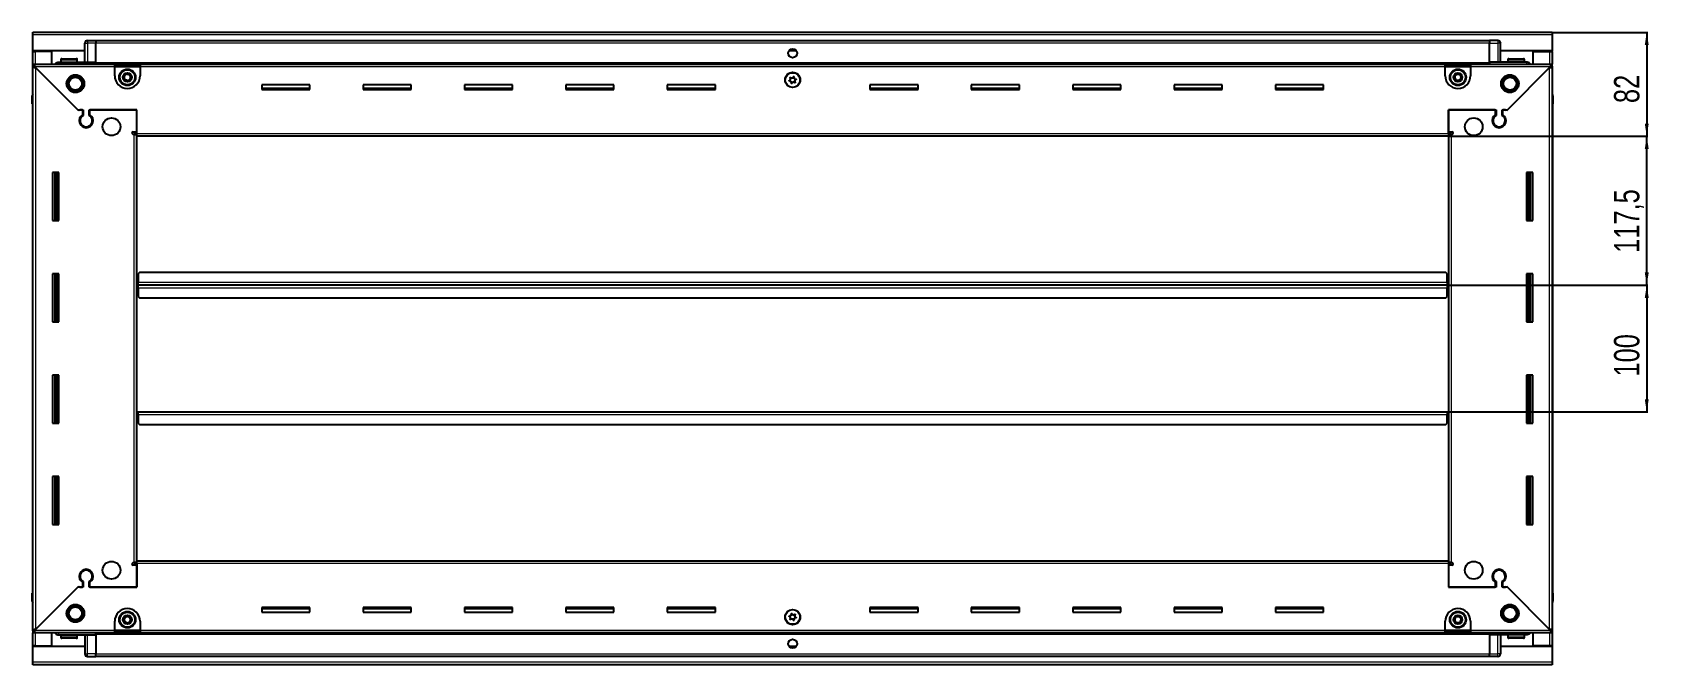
# Model space of a CAD drawing. Header units: millimetres. Extents: x 1315 to 6445, y -1523 to 1602.
# Drawn here: x 5169 to 6445, y 927 to 1426 of the extents above; entities that cross this region are included whole.
import ezdxf

# ---------------------------------------------------------------- set-up
doc = ezdxf.new("R2010")
doc.units = ezdxf.units.MM
doc.layers.add('FORMAT', color=7, linetype='Continuous')
doc.styles.add('SLDTEXTSTYLE0', font='TXT', dxfattribs={"width": 0.75})
doc.dimstyles.new('SLDDIMSTYLE0', dxfattribs={"dimtxt": 20, "dimasz": 10, "dimexe": 0, "dimexo": 0.0625, "dimgap": 5, "dimtad": 2, "dimdec": 1, "dimrnd": 1e-09, "dimzin": 12, "dimdsep": 46, "dimtxsty": 'SLDTEXTSTYLE0', "dimsah": 1, "dimcen": 0.09, "dimadec": 0, "dimazin": 3, "dimtfac": 1, "dimtofl": 0, "dimtmove": 0, "dimatfit": 3, "dimfxl": 0, "dimfrac": 2, "dimtolj": 1, "dimtzin": 12, "dimarcsym": 0})

# ---------------------------------------------------------------- blocks, each defined once
blk = doc.blocks.new('_D_6')
at = {"layer": 'FORMAT'}
for p, q in [((6368.5, 1425.8), (6444, 1425.8)), ((6443, 1425.8), (6443, 1343.8)), ((6286.5, 1343.8), (6444, 1343.8))]:
    blk.add_line(p, q, dxfattribs=at)
for points in [[(6443, 1425.8), (6441.5, 1415.8), (6444.6, 1415.8)], [(6443, 1343.8), (6444.6, 1353.8), (6441.5, 1353.8)]]:
    blk.add_solid(points, dxfattribs=at)
at = {"layer": 'FORMAT', "insert": (6417.2, 1370), "char_height": 20, "attachment_point": 1, "rotation": 90, "style": 'SLDTEXTSTYLE0'}
blk.add_mtext('82', dxfattribs=at)
blk = doc.blocks.new('_D_7')
at = {"layer": 'FORMAT'}
for p, q in [((6286.5, 1343.8), (6444, 1343.8)), ((6443, 1226.3), (6443, 1343.8)), ((6285.5, 1226.3), (6444, 1226.3))]:
    blk.add_line(p, q, dxfattribs=at)
for points in [[(6443, 1343.8), (6441.5, 1333.8), (6444.6, 1333.8)], [(6443, 1226.3), (6444.6, 1236.3), (6441.5, 1236.3)]]:
    blk.add_solid(points, dxfattribs=at)
at = {"layer": 'FORMAT', "insert": (6417.2, 1251.8), "char_height": 20, "attachment_point": 1, "rotation": 90, "style": 'SLDTEXTSTYLE0'}
blk.add_mtext('117,5', dxfattribs=at)
blk = doc.blocks.new('_D_8')
at = {"layer": 'FORMAT'}
for p, q in [((6285.5, 1226.3), (6444, 1226.3)), ((6443, 1226.3), (6443, 1126.3)), ((6285.5, 1126.3), (6444, 1126.3))]:
    blk.add_line(p, q, dxfattribs=at)
for points in [[(6443, 1226.3), (6441.5, 1216.3), (6444.6, 1216.3)], [(6443, 1126.3), (6444.6, 1136.3), (6441.5, 1136.3)]]:
    blk.add_solid(points, dxfattribs=at)
at = {"layer": 'FORMAT', "insert": (6417.2, 1154.2), "char_height": 20, "attachment_point": 1, "rotation": 90, "style": 'SLDTEXTSTYLE0'}
blk.add_mtext('100', dxfattribs=at)

msp = doc.modelspace()

# ---------------------------------------------------------------- linework, layer by layer
at = {"color": 7, "linetype": 'Continuous', "lineweight": 25}
for p, q in [((5169.52, 1423.72), (5169.52, 1425.82)), ((5169.52, 1425.82), (6368.52, 1425.82)), ((5169.52, 1411.32), (5169.52, 1423.72)), ((5210.52, 1402.32), (5210.52, 1417.32)), ((5211.19, 1418.82), (5211.19, 1418.82)), ((5212.52, 1419.32), (5219.02, 1419.32)), ((5212.52, 1419.32), (5219.02, 1419.32)), ((5219.02, 1419.32), (5219.02, 1419.32)), ((5219.02, 1419.32), (5219.02, 1419.32)), ((5219.02, 1419.32), (5219.02, 1417.32)), ((6319.02, 1419.17), (5219.02, 1419.17)), ((5219.02, 1402.32), (5219.02, 1417.32)), ((6319.02, 1419.32), (6319.02, 1419.32)), ((6325.52, 1419.32), (6319.02, 1419.32)), ((6325.52, 1419.32), (6319.02, 1419.32)), ((6319.02, 1419.32), (6319.02, 1417.32)), ((6319.02, 1402.32), (6319.02, 1417.32)), ((6327.52, 1417.32), (6327.52, 1417.32)), ((6327.52, 1402.32), (6327.52, 1417.32)), ((6368.52, 1425.82), (6368.52, 1423.72)), ((6368.52, 1423.72), (6368.52, 1411.32)), ((5210.52, 1411.32), (5169.52, 1411.32)), ((5169.52, 1410.82), (5169.52, 1411.32)), ((5169.52, 1400.57), (5169.52, 1410.82)), ((5169.52, 1410.82), (5171.62, 1410.82)), ((5171.02, 1410.82), (5171.02, 1411.32)), ((5184.52, 1410.82), (5171.62, 1410.82)), ((5184.52, 1400.57), (5184.52, 1410.82)), ((5191.52, 1404.22), (5191.52, 1402.32)), ((5192.32, 1405.02), (5203.72, 1405.02)), ((5204.52, 1402.32), (5204.52, 1404.22)), ((5771.89, 1411.32), (5766.14, 1411.32)), ((6368.52, 1411.32), (6327.52, 1411.32)), ((6333.52, 1404.22), (6333.52, 1402.32)), ((6334.32, 1405.02), (6345.72, 1405.02)), ((6346.52, 1402.32), (6346.52, 1404.22)), ((6353.52, 1400.57), (6353.52, 1410.82)), ((6353.52, 1410.82), (6366.42, 1410.82)), ((6366.42, 1410.82), (6368.52, 1410.82)), ((6367.02, 1410.82), (6367.02, 1411.32)), ((6368.52, 1410.82), (6368.52, 1411.32)), ((6368.52, 1410.82), (6368.52, 1400.57)), ((5169.52, 1399.07), (5169.52, 1400.57)), ((5169.52, 1400.57), (5170.52, 1400.57)), ((5169.52, 1398.57), (5169.52, 1399.07)), ((5169.52, 1399.07), (5170.52, 1399.07)), ((5169.52, 954.07), (5169.52, 1398.57)), ((5171.02, 1398.57), (5169.52, 1398.57)), ((5170.52, 1400.57), (5234.02, 1400.57)), ((5170.52, 1399.07), (5170.52, 1400.57)), ((5171.12, 1398.47), (5205.02, 1364.57)), ((5205.72, 1363.87), (5171.62, 1397.97)), ((5190.02, 1402.32), (5219.02, 1402.32)), ((5218.94, 1400.57), (5219.02, 1402.29)), ((5219.02, 1402.32), (5219.02, 1401.82)), ((5219.02, 1401.17), (6319.02, 1401.17)), ((5234.02, 1398.47), (5234.02, 1400.57)), ((5234.02, 1400.57), (5254.02, 1400.57)), ((5234.02, 1399.07), (5254.02, 1399.07)), ((5234.02, 1391.57), (5234.02, 1398.47)), ((5254.02, 1400.57), (6284.02, 1400.57)), ((5254.02, 1400.57), (5254.02, 1398.47)), ((5254.02, 1398.47), (5254.02, 1391.57)), ((6284.02, 1398.47), (6284.02, 1400.57)), ((6284.02, 1400.57), (6304.02, 1400.57)), ((6284.02, 1399.07), (6304.02, 1399.07)), ((6284.02, 1391.57), (6284.02, 1398.47)), ((6304.02, 1400.57), (6304.02, 1398.47)), ((6304.02, 1400.57), (6367.52, 1400.57)), ((6304.02, 1398.47), (6304.02, 1391.57)), ((6319.02, 1402.32), (6319.02, 1401.82)), ((6348.02, 1402.32), (6319.02, 1402.32)), ((6319.02, 1402.29), (6319.09, 1400.57)), ((6366.42, 1397.97), (6332.32, 1363.87)), ((6333.02, 1364.57), (6366.92, 1398.47)), ((6367.02, 1398.57), (6368.52, 1398.57)), ((6367.52, 1399.07), (6367.52, 1400.57)), ((6367.52, 1400.57), (6368.52, 1400.57)), ((6367.52, 1399.07), (6368.52, 1399.07)), ((6368.52, 1399.07), (6368.52, 1400.57)), ((6368.52, 1399.07), (6368.52, 1398.57)), ((6368.52, 1398.57), (6368.52, 954.07)), ((5388.02, 1384.32), (5350.02, 1384.32)), ((5350.02, 1384.32), (5350.02, 1380.82)), ((5388.02, 1381.57), (5350.02, 1381.57)), ((5350.02, 1380.82), (5388.02, 1380.82)), ((5388.02, 1380.82), (5388.02, 1384.32)), ((5468.02, 1384.32), (5430.02, 1384.32)), ((5430.02, 1384.32), (5430.02, 1380.82)), ((5468.02, 1381.57), (5430.02, 1381.57)), ((5430.02, 1380.82), (5468.02, 1380.82)), ((5468.02, 1380.82), (5468.02, 1384.32)), ((5548.02, 1384.32), (5510.02, 1384.32)), ((5510.02, 1384.32), (5510.02, 1380.82)), ((5548.02, 1381.57), (5510.02, 1381.57)), ((5510.02, 1380.82), (5548.02, 1380.82)), ((5548.02, 1380.82), (5548.02, 1384.32)), ((5628.02, 1384.32), (5590.02, 1384.32)), ((5590.02, 1384.32), (5590.02, 1380.82)), ((5628.02, 1381.57), (5590.02, 1381.57)), ((5590.02, 1380.82), (5628.02, 1380.82)), ((5628.02, 1380.82), (5628.02, 1384.32)), ((5708.02, 1384.32), (5670.02, 1384.32)), ((5670.02, 1384.32), (5670.02, 1380.82)), ((5708.02, 1381.57), (5670.02, 1381.57)), ((5670.02, 1380.82), (5708.02, 1380.82)), ((5708.02, 1380.82), (5708.02, 1384.32)), ((5868.02, 1384.32), (5830.02, 1384.32)), ((5830.02, 1384.32), (5830.02, 1380.82)), ((5868.02, 1381.57), (5830.02, 1381.57)), ((5830.02, 1380.82), (5868.02, 1380.82)), ((5868.02, 1380.82), (5868.02, 1384.32)), ((5948.02, 1384.32), (5910.02, 1384.32)), ((5910.02, 1384.32), (5910.02, 1380.82)), ((5948.02, 1381.57), (5910.02, 1381.57)), ((5910.02, 1380.82), (5948.02, 1380.82)), ((5948.02, 1380.82), (5948.02, 1384.32)), ((6028.02, 1384.32), (5990.02, 1384.32)), ((5990.02, 1384.32), (5990.02, 1380.82)), ((6028.02, 1381.57), (5990.02, 1381.57)), ((5990.02, 1380.82), (6028.02, 1380.82)), ((6028.02, 1380.82), (6028.02, 1384.32)), ((6108.02, 1384.32), (6070.02, 1384.32)), ((6070.02, 1384.32), (6070.02, 1380.82)), ((6108.02, 1381.57), (6070.02, 1381.57)), ((6070.02, 1380.82), (6108.02, 1380.82)), ((6108.02, 1380.82), (6108.02, 1384.32)), ((6188.02, 1384.32), (6150.02, 1384.32)), ((6150.02, 1384.32), (6150.02, 1380.82)), ((6188.02, 1381.57), (6150.02, 1381.57)), ((6150.02, 1380.82), (6188.02, 1380.82)), ((6188.02, 1380.82), (6188.02, 1384.32)), ((5169.02, 1375.82), (5169.02, 1369.32)), ((5169.02, 1369.32), (5169.02, 1375.82)), ((5169.02, 1369.32), (5169.02, 1369.32)), ((5169.52, 1369.32), (5169.02, 1369.32)), ((5169.17, 1369.32), (5169.17, 983.32)), ((6368.52, 1377.15), (6368.52, 1377.15)), ((6368.52, 1369.32), (6369.02, 1369.32)), ((6368.87, 983.32), (6368.87, 1369.32)), ((6369.02, 1375.82), (6369.02, 1369.32)), ((6369.02, 1369.32), (6369.02, 1375.82)), ((6369.02, 1369.32), (6369.02, 1369.32)), ((6369.02, 1369.32), (6369.02, 1369.32)), ((5205.02, 1364.57), (5209.22, 1364.57)), ((5206.42, 1364.57), (5205.72, 1363.87)), ((5208.52, 1364.57), (5206.42, 1364.57)), ((5208.52, 1364.57), (5208.52, 1360.68)), ((5209.22, 1364.57), (5209.22, 1360.29)), ((5213.82, 1364.57), (5251.52, 1364.57)), ((5213.82, 1360.29), (5213.82, 1364.57)), ((5214.52, 1360.68), (5214.52, 1364.57)), ((5251.52, 1364.57), (5214.52, 1364.57)), ((5251.52, 1345.92), (5251.52, 1364.57)), ((5251.52, 1347.32), (5251.52, 1364.57)), ((6286.52, 1364.57), (6324.22, 1364.57)), ((6286.52, 1345.92), (6286.52, 1364.57)), ((6286.52, 1364.57), (6286.52, 1347.32)), ((6323.52, 1364.57), (6286.52, 1364.57)), ((6323.52, 1364.57), (6323.52, 1360.68)), ((6324.22, 1364.57), (6324.22, 1360.29)), ((6328.82, 1364.57), (6333.02, 1364.57)), ((6328.82, 1360.29), (6328.82, 1364.57)), ((6331.62, 1364.57), (6329.52, 1364.57)), ((6329.52, 1360.68), (6329.52, 1364.57)), ((6332.32, 1363.87), (6331.62, 1364.57)), ((5209.52, 1351.71), (5209.52, 1350.95)), ((5248.67, 1347.32), (5251.52, 1347.32)), ((5249.42, 1345.32), (5248.67, 1345.32)), ((5249.42, 1345.32), (5251.52, 1345.32)), ((5251.52, 1346.32), (5249.52, 1346.32)), ((5249.52, 1346.32), (5249.52, 1345.32)), ((5251.52, 1343.82), (5251.52, 1345.92)), ((6286.52, 1343.82), (5251.52, 1343.82)), ((5251.52, 1008.82), (5251.52, 1343.82)), ((6286.52, 1347.32), (6289.37, 1347.32)), ((6288.52, 1346.32), (6286.52, 1346.32)), ((6286.52, 1345.92), (6286.52, 1343.82)), ((6286.52, 1345.32), (6288.62, 1345.32)), ((6286.52, 1343.82), (6286.52, 1008.82)), ((6288.52, 1345.32), (6288.52, 1346.32)), ((6289.37, 1345.32), (6288.62, 1345.32)), ((6328.52, 1351.71), (6328.52, 1350.95)), ((5190.02, 1315.32), (5185.02, 1315.32)), ((5185.02, 1315.32), (5185.02, 1277.32)), ((5187.17, 1277.32), (5187.17, 1315.32)), ((5188.96, 1277.32), (5188.96, 1315.32)), ((5188.99, 1277.32), (5188.99, 1315.32)), ((5190.02, 1277.32), (5190.02, 1315.32)), ((6348.02, 1315.32), (6348.02, 1277.32)), ((6353.02, 1315.32), (6348.02, 1315.32)), ((6349.04, 1315.32), (6349.04, 1277.32)), ((6349.07, 1315.32), (6349.07, 1277.32)), ((6350.87, 1315.32), (6350.87, 1277.32)), ((6353.02, 1277.32), (6353.02, 1315.32)), ((5185.02, 1277.32), (5190.02, 1277.32)), ((6348.02, 1277.32), (6353.02, 1277.32)), ((5190.02, 1235.32), (5185.02, 1235.32)), ((5185.02, 1235.32), (5185.02, 1197.32)), ((5187.17, 1197.32), (5187.17, 1235.32)), ((5188.96, 1197.32), (5188.96, 1235.32)), ((5188.99, 1197.32), (5188.99, 1235.32)), ((5190.02, 1197.32), (5190.02, 1235.32)), ((5252.27, 1226.32), (5251.52, 1226.32)), ((5252.52, 1229.17), (5252.27, 1229.17)), ((5252.27, 1229.17), (5252.27, 1226.32)), ((5252.27, 1226.32), (5252.27, 1223.47)), ((5253.52, 1236.32), (5252.52, 1235.32)), ((5252.52, 1235.32), (5252.52, 1228.42)), ((5252.52, 1226.32), (5252.52, 1228.42)), ((6285.52, 1226.32), (5252.52, 1226.32)), ((5252.52, 1224.22), (5252.52, 1226.32)), ((6284.52, 1236.32), (5253.52, 1236.32)), ((6285.52, 1235.32), (6284.52, 1236.32)), ((6285.52, 1228.42), (6285.52, 1235.32)), ((6285.77, 1229.17), (6285.52, 1229.17)), ((6285.52, 1228.42), (6285.52, 1226.32)), ((6285.52, 1226.32), (6285.52, 1224.22)), ((6285.77, 1226.32), (6285.77, 1229.17)), ((6286.52, 1226.32), (6285.77, 1226.32)), ((6285.77, 1223.47), (6285.77, 1226.32)), ((6348.02, 1235.32), (6348.02, 1197.32)), ((6353.02, 1235.32), (6348.02, 1235.32)), ((6349.04, 1235.32), (6349.04, 1197.32)), ((6349.07, 1235.32), (6349.07, 1197.32)), ((6350.87, 1235.32), (6350.87, 1197.32)), ((6353.02, 1197.32), (6353.02, 1235.32)), ((5252.27, 1223.47), (5252.52, 1223.47)), ((5252.52, 1224.22), (5252.52, 1217.32)), ((5252.52, 1217.32), (5253.52, 1216.32)), ((5253.52, 1216.32), (6284.52, 1216.32)), ((6284.52, 1216.32), (6285.52, 1217.32)), ((6285.52, 1217.32), (6285.52, 1224.22)), ((6285.52, 1223.47), (6285.77, 1223.47)), ((5185.02, 1197.32), (5190.02, 1197.32)), ((6348.02, 1197.32), (6353.02, 1197.32)), ((5190.02, 1155.32), (5185.02, 1155.32)), ((5185.02, 1155.32), (5185.02, 1117.32)), ((5187.17, 1117.32), (5187.17, 1155.32)), ((5188.96, 1117.32), (5188.96, 1155.32)), ((5188.99, 1117.32), (5188.99, 1155.32)), ((5190.02, 1117.32), (5190.02, 1155.32)), ((6348.02, 1155.32), (6348.02, 1117.32)), ((6353.02, 1155.32), (6348.02, 1155.32)), ((6349.04, 1155.32), (6349.04, 1117.32)), ((6349.07, 1155.32), (6349.07, 1117.32)), ((6350.87, 1155.32), (6350.87, 1117.32)), ((6353.02, 1117.32), (6353.02, 1155.32)), ((5251.52, 1126.32), (5252.27, 1126.32)), ((5252.27, 1126.32), (5252.27, 1123.47)), ((5252.27, 1123.47), (5252.52, 1123.47)), ((5252.52, 1126.32), (6285.52, 1126.32)), ((5252.52, 1124.22), (5252.52, 1126.32)), ((5252.52, 1124.22), (5252.52, 1117.32)), ((6285.52, 1126.32), (6285.52, 1124.22)), ((6285.52, 1117.32), (6285.52, 1124.22)), ((6285.52, 1123.47), (6285.77, 1123.47)), ((6285.77, 1123.47), (6285.77, 1126.32)), ((6285.77, 1126.32), (6286.52, 1126.32)), ((5185.02, 1117.32), (5190.02, 1117.32)), ((5252.52, 1117.32), (5253.52, 1116.32)), ((5253.52, 1116.32), (6284.52, 1116.32)), ((6284.52, 1116.32), (6285.52, 1117.32)), ((6348.02, 1117.32), (6353.02, 1117.32)), ((5190.02, 1075.32), (5185.02, 1075.32)), ((5185.02, 1075.32), (5185.02, 1037.32)), ((5187.17, 1037.32), (5187.17, 1075.32)), ((5188.96, 1037.32), (5188.96, 1075.32)), ((5188.99, 1037.32), (5188.99, 1075.32)), ((5190.02, 1037.32), (5190.02, 1075.32)), ((6348.02, 1075.32), (6348.02, 1037.32)), ((6353.02, 1075.32), (6348.02, 1075.32)), ((6349.04, 1075.32), (6349.04, 1037.32)), ((6349.07, 1075.32), (6349.07, 1037.32)), ((6350.87, 1075.32), (6350.87, 1037.32)), ((6353.02, 1037.32), (6353.02, 1075.32)), ((5185.02, 1037.32), (5190.02, 1037.32)), ((6348.02, 1037.32), (6353.02, 1037.32)), ((5251.52, 1006.72), (5251.52, 1008.82)), ((5251.52, 1008.82), (6286.52, 1008.82)), ((6286.52, 1008.82), (6286.52, 1006.72)), ((5209.52, 1001.7), (5209.52, 1000.94)), ((5248.67, 1007.32), (5249.42, 1007.32)), ((5251.52, 1005.32), (5248.67, 1005.32)), ((5251.52, 1007.32), (5249.42, 1007.32)), ((5249.52, 1007.32), (5249.52, 1006.32)), ((5249.52, 1006.32), (5251.52, 1006.32)), ((5251.52, 1006.72), (5251.52, 988.07)), ((5251.52, 988.07), (5251.52, 1005.32)), ((6288.62, 1007.32), (6286.52, 1007.32)), ((6286.52, 1006.72), (6286.52, 988.07)), ((6286.52, 1006.32), (6288.52, 1006.32)), ((6286.52, 1005.32), (6286.52, 988.07)), ((6289.37, 1005.32), (6286.52, 1005.32)), ((6288.52, 1006.32), (6288.52, 1007.32)), ((6288.62, 1007.32), (6289.37, 1007.32)), ((6328.52, 1001.7), (6328.52, 1000.94)), ((5169.02, 976.82), (5169.02, 983.32)), ((5169.02, 983.32), (5169.02, 983.32)), ((5169.02, 983.32), (5169.02, 983.32)), ((5169.02, 983.32), (5169.02, 976.82)), ((5169.52, 983.32), (5169.02, 983.32)), ((5205.02, 988.07), (5171.12, 954.17)), ((5171.62, 954.67), (5205.72, 988.77)), ((5209.22, 988.07), (5205.02, 988.07)), ((5205.72, 988.77), (5206.42, 988.07)), ((5206.42, 988.07), (5208.52, 988.07)), ((5208.52, 991.96), (5208.52, 988.07)), ((5209.22, 992.36), (5209.22, 988.07)), ((5213.82, 988.07), (5213.82, 992.36)), ((5251.52, 988.07), (5213.82, 988.07)), ((5214.52, 988.07), (5214.52, 991.96)), ((5214.52, 988.07), (5251.52, 988.07)), ((6324.22, 988.07), (6286.52, 988.07)), ((6286.52, 988.07), (6323.52, 988.07)), ((6323.52, 991.96), (6323.52, 988.07)), ((6324.22, 992.36), (6324.22, 988.07)), ((6328.82, 988.07), (6328.82, 992.36)), ((6333.02, 988.07), (6328.82, 988.07)), ((6329.52, 988.07), (6329.52, 991.96)), ((6329.52, 988.07), (6331.62, 988.07)), ((6331.62, 988.07), (6332.32, 988.77)), ((6332.32, 988.77), (6366.42, 954.67)), ((6366.92, 954.17), (6333.02, 988.07)), ((6368.52, 983.32), (6369.02, 983.32)), ((6369.02, 983.32), (6369.02, 983.32)), ((6369.02, 976.82), (6369.02, 983.32)), ((6369.02, 983.32), (6369.02, 976.82)), ((5169.52, 975.5), (5169.52, 975.5)), ((5388.02, 971.82), (5350.02, 971.82)), ((5350.02, 971.82), (5350.02, 968.32)), ((5350.02, 971.07), (5388.02, 971.07)), ((5388.02, 968.32), (5388.02, 971.82)), ((5468.02, 971.82), (5430.02, 971.82)), ((5430.02, 971.82), (5430.02, 968.32)), ((5430.02, 971.07), (5468.02, 971.07)), ((5468.02, 968.32), (5468.02, 971.82)), ((5548.02, 971.82), (5510.02, 971.82)), ((5510.02, 971.82), (5510.02, 968.32)), ((5510.02, 971.07), (5548.02, 971.07)), ((5548.02, 968.32), (5548.02, 971.82)), ((5628.02, 971.82), (5590.02, 971.82)), ((5590.02, 971.82), (5590.02, 968.32)), ((5590.02, 971.07), (5628.02, 971.07)), ((5628.02, 968.32), (5628.02, 971.82)), ((5708.02, 971.82), (5670.02, 971.82)), ((5670.02, 971.82), (5670.02, 968.32)), ((5670.02, 971.07), (5708.02, 971.07)), ((5708.02, 968.32), (5708.02, 971.82)), ((5868.02, 971.82), (5830.02, 971.82)), ((5830.02, 971.82), (5830.02, 968.32)), ((5830.02, 971.07), (5868.02, 971.07)), ((5868.02, 968.32), (5868.02, 971.82)), ((5948.02, 971.82), (5910.02, 971.82)), ((5910.02, 971.82), (5910.02, 968.32)), ((5910.02, 971.07), (5948.02, 971.07)), ((5948.02, 968.32), (5948.02, 971.82)), ((6028.02, 971.82), (5990.02, 971.82)), ((5990.02, 971.82), (5990.02, 968.32)), ((5990.02, 971.07), (6028.02, 971.07)), ((6028.02, 968.32), (6028.02, 971.82)), ((6108.02, 971.82), (6070.02, 971.82)), ((6070.02, 971.82), (6070.02, 968.32)), ((6070.02, 971.07), (6108.02, 971.07)), ((6108.02, 968.32), (6108.02, 971.82)), ((6188.02, 971.82), (6150.02, 971.82)), ((6150.02, 971.82), (6150.02, 968.32)), ((6150.02, 971.07), (6188.02, 971.07)), ((6188.02, 968.32), (6188.02, 971.82)), ((5234.02, 954.17), (5234.02, 961.07)), ((5254.02, 961.07), (5254.02, 954.17)), ((5350.02, 968.32), (5388.02, 968.32)), ((5430.02, 968.32), (5468.02, 968.32)), ((5510.02, 968.32), (5548.02, 968.32)), ((5590.02, 968.32), (5628.02, 968.32)), ((5670.02, 968.32), (5708.02, 968.32)), ((5830.02, 968.32), (5868.02, 968.32)), ((5910.02, 968.32), (5948.02, 968.32)), ((5990.02, 968.32), (6028.02, 968.32)), ((6070.02, 968.32), (6108.02, 968.32)), ((6150.02, 968.32), (6188.02, 968.32)), ((6284.02, 954.17), (6284.02, 961.07)), ((6304.02, 961.07), (6304.02, 954.17)), ((5169.52, 953.57), (5169.52, 954.07)), ((5171.02, 954.07), (5169.52, 954.07)), ((5169.52, 953.57), (5169.52, 952.07)), ((5170.52, 953.57), (5169.52, 953.57)), ((5169.52, 941.82), (5169.52, 952.07)), ((5170.52, 952.07), (5169.52, 952.07)), ((5170.52, 953.57), (5170.52, 952.07)), ((5234.02, 952.07), (5170.52, 952.07)), ((5184.52, 941.82), (5184.52, 952.07)), ((5190.02, 950.32), (5219.02, 950.32)), ((5191.52, 950.32), (5191.52, 948.42)), ((5196.09, 947.62), (5192.32, 947.62)), ((5203.72, 947.62), (5196.09, 947.62)), ((5204.52, 948.42), (5204.52, 950.32)), ((5210.52, 950.32), (5210.52, 935.32)), ((5219.02, 950.36), (5218.94, 952.07)), ((6319.02, 951.47), (5219.02, 951.47)), ((5219.02, 950.32), (5219.02, 950.82)), ((5219.02, 950.32), (5219.02, 935.32)), ((5234.02, 952.07), (5234.02, 954.17)), ((5254.02, 953.57), (5234.02, 953.57)), ((5254.02, 952.07), (5234.02, 952.07)), ((5254.02, 954.17), (5254.02, 952.07)), ((6284.02, 952.07), (5254.02, 952.07)), ((6284.02, 952.07), (6284.02, 954.17)), ((6304.02, 953.57), (6284.02, 953.57)), ((6304.02, 952.07), (6284.02, 952.07)), ((6304.02, 954.17), (6304.02, 952.07)), ((6367.52, 952.07), (6304.02, 952.07)), ((6319.09, 952.07), (6319.02, 950.36)), ((6319.02, 950.32), (6319.02, 950.82)), ((6348.02, 950.32), (6319.02, 950.32)), ((6319.02, 950.32), (6319.02, 935.32)), ((6327.52, 950.32), (6327.52, 935.32)), ((6333.52, 950.32), (6333.52, 948.42)), ((6341.31, 947.62), (6334.32, 947.62)), ((6345.72, 947.62), (6341.31, 947.62)), ((6346.52, 948.42), (6346.52, 950.32)), ((6353.52, 941.82), (6353.52, 952.07)), ((6367.02, 954.07), (6368.52, 954.07)), ((6367.52, 953.57), (6367.52, 952.07)), ((6368.52, 953.57), (6367.52, 953.57)), ((6368.52, 952.07), (6367.52, 952.07)), ((6368.52, 954.07), (6368.52, 953.57)), ((6368.52, 953.57), (6368.52, 952.07)), ((6368.52, 952.07), (6368.52, 941.82)), ((5171.62, 941.82), (5169.52, 941.82)), ((5169.52, 941.32), (5169.52, 941.82)), ((5169.52, 928.92), (5169.52, 941.32)), ((5169.52, 941.32), (5210.52, 941.32)), ((5171.02, 941.32), (5171.02, 941.82)), ((5171.62, 941.82), (5184.52, 941.82)), ((5210.52, 935.32), (5210.52, 935.32)), ((5212.52, 933.32), (5219.02, 933.32)), ((5212.52, 933.32), (5219.02, 933.32)), ((5219.02, 933.32), (5219.02, 935.32)), ((5219.02, 933.47), (6319.02, 933.47)), ((5219.02, 933.32), (5219.02, 933.32)), ((5766.14, 941.32), (5771.89, 941.32)), ((6319.02, 933.32), (6319.02, 935.32)), ((6325.52, 933.32), (6319.02, 933.32)), ((6319.02, 933.32), (6319.02, 933.32)), ((6319.02, 933.32), (6319.02, 933.32)), ((6325.52, 933.32), (6319.02, 933.32)), ((6326.84, 933.82), (6326.84, 933.82)), ((6327.52, 941.32), (6368.52, 941.32)), ((6366.42, 941.82), (6353.52, 941.82)), ((6368.52, 941.82), (6366.42, 941.82)), ((6367.02, 941.32), (6367.02, 941.82)), ((6368.52, 941.32), (6368.52, 941.82)), ((6368.52, 941.32), (6368.52, 928.92)), ((5169.52, 926.82), (5169.52, 928.92)), ((6368.52, 926.82), (5169.52, 926.82)), ((6368.52, 928.92), (6368.52, 926.82))]:
    msp.add_line(p, q, dxfattribs=at)
at = {"color": 8, "linetype": 'Continuous', "lineweight": 18}
for p, q in [((6368.52, 1423.72), (5169.52, 1423.72)), ((5210.52, 1417.32), (5212.52, 1417.32)), ((5212.52, 1419.32), (5212.52, 1417.32)), ((5212.52, 1417.32), (5212.52, 1402.32)), ((5219.02, 1417.32), (5212.52, 1417.32)), ((6319.02, 1417.17), (5219.02, 1417.17)), ((6319.02, 1417.32), (6325.52, 1417.32)), ((6325.52, 1419.32), (6325.52, 1417.32)), ((6327.52, 1417.32), (6325.52, 1417.32)), ((6325.52, 1417.32), (6325.52, 1402.32)), ((5171.62, 1410.82), (5171.62, 1411.32)), ((5171.62, 1400.57), (5171.62, 1410.82)), ((5191.52, 1404.22), (5204.52, 1404.22)), ((6333.52, 1404.22), (6346.52, 1404.22)), ((6366.42, 1411.32), (6366.42, 1410.82)), ((6366.42, 1410.82), (6366.42, 1400.57)), ((5234.02, 1398.47), (5171.12, 1398.47)), ((5171.62, 1397.97), (5171.62, 954.67)), ((6319.02, 1401.82), (5219.02, 1401.82)), ((6319.02, 1400.59), (5219.02, 1400.59)), ((5234.02, 1398.47), (5254.02, 1398.47)), ((6284.02, 1398.47), (5254.02, 1398.47)), ((6284.02, 1398.47), (6304.02, 1398.47)), ((6366.92, 1398.47), (6304.02, 1398.47)), ((6366.42, 954.67), (6366.42, 1397.97)), ((5169.52, 1375.82), (5169.02, 1375.82)), ((6368.52, 1375.82), (6369.02, 1375.82)), ((5249.42, 1007.32), (5249.42, 1345.32)), ((5251.52, 1345.92), (6286.52, 1345.92)), ((6288.62, 1345.32), (6288.62, 1007.32)), ((5186.52, 1315.32), (5186.52, 1277.32)), ((5187.75, 1315.32), (5187.75, 1277.32)), ((6350.28, 1277.32), (6350.28, 1315.32)), ((6351.52, 1277.32), (6351.52, 1315.32)), ((5186.52, 1235.32), (5186.52, 1197.32)), ((5187.75, 1235.32), (5187.75, 1197.32)), ((6285.52, 1228.42), (5252.52, 1228.42)), ((6350.28, 1197.32), (6350.28, 1235.32)), ((6351.52, 1197.32), (6351.52, 1235.32)), ((5252.52, 1224.22), (6285.52, 1224.22)), ((5186.52, 1155.32), (5186.52, 1117.32)), ((5187.75, 1155.32), (5187.75, 1117.32)), ((6350.28, 1117.32), (6350.28, 1155.32)), ((6351.52, 1117.32), (6351.52, 1155.32)), ((5252.52, 1124.22), (6285.52, 1124.22)), ((5186.52, 1075.32), (5186.52, 1037.32)), ((5187.75, 1075.32), (5187.75, 1037.32)), ((6350.28, 1037.32), (6350.28, 1075.32)), ((6351.52, 1037.32), (6351.52, 1075.32)), ((6286.52, 1006.72), (5251.52, 1006.72)), ((5169.52, 976.82), (5169.02, 976.82)), ((6368.52, 976.82), (6369.02, 976.82)), ((5171.12, 954.17), (5234.02, 954.17)), ((5171.62, 941.82), (5171.62, 952.07)), ((5195.82, 948.42), (5191.52, 948.42)), ((5204.52, 948.42), (5195.82, 948.42)), ((5212.52, 935.32), (5212.52, 950.32)), ((5219.02, 952.06), (6319.02, 952.06)), ((5219.02, 950.82), (6319.02, 950.82)), ((5254.02, 954.17), (5234.02, 954.17)), ((5254.02, 954.17), (6284.02, 954.17)), ((6304.02, 954.17), (6284.02, 954.17)), ((6304.02, 954.17), (6366.92, 954.17)), ((6325.52, 935.32), (6325.52, 950.32)), ((6341.49, 948.42), (6333.52, 948.42)), ((6346.52, 948.42), (6341.49, 948.42)), ((6366.42, 952.07), (6366.42, 941.82)), ((5171.62, 941.32), (5171.62, 941.82)), ((5210.52, 935.32), (5212.52, 935.32)), ((5212.52, 933.32), (5212.52, 935.32)), ((5219.02, 935.32), (5212.52, 935.32)), ((5219.02, 935.47), (6319.02, 935.47)), ((6319.02, 935.32), (6325.52, 935.32)), ((6327.52, 935.32), (6325.52, 935.32)), ((6325.52, 933.32), (6325.52, 935.32)), ((6366.42, 941.82), (6366.42, 941.32)), ((6368.52, 928.92), (5169.52, 928.92))]:
    msp.add_line(p, q, dxfattribs=at)
at = {"color": 7, "linetype": 'Continuous', "lineweight": 25, "flags": 128}
msp.add_lwpolyline([(6327.37, 1418.08), (6327.48, 1417.71), (6327.52, 1417.32)], dxfattribs=at)
at = {"color": 7, "linetype": 'Continuous', "lineweight": 25}
for centre, radius in [((5769.02, 1409.32), 3.5), ((5203.02, 1385.32), 7), ((5203.02, 1385.32), 6.03), ((5203.02, 1385.32), 5.1), ((5244.02, 1390.32), 6.5), ((5244.02, 1390.32), 3.46), ((5769.02, 1388.32), 6), ((5769.02, 1388.17), 5.79), ((6294.02, 1390.32), 6.5), ((6294.02, 1390.32), 3.46), ((6335.02, 1385.32), 7), ((6335.02, 1385.32), 6.02), ((6335.02, 1385.32), 5.1), ((5769.02, 1388.17), 1.85), ((5231.52, 1351.32), 7), ((6306.52, 1351.32), 7), ((5231.52, 1001.32), 7), ((6306.52, 1001.32), 7), ((5203.02, 967.32), 7), ((5203.02, 967.32), 6.03), ((5203.02, 967.32), 5.1), ((5769.02, 964.32), 6), ((5769.02, 964.47), 5.78), ((6335.02, 967.32), 7), ((6335.02, 967.32), 6.02), ((6335.02, 967.32), 5.1), ((5244.02, 962.32), 6.5), ((5244.02, 962.32), 3.46), ((5769.02, 964.47), 1.85), ((6294.02, 962.32), 6.5), ((6294.02, 962.32), 3.46), ((5769.02, 943.32), 3.5)]:
    msp.add_circle(centre, radius, dxfattribs=at)
at = {"color": 8, "linetype": 'Continuous', "lineweight": 18}
for centre in [(5244.02, 1390.32), (6294.02, 1390.32), (5244.02, 962.32), (6294.02, 962.32)]:
    msp.add_circle(centre, 5.7, dxfattribs=at)
at = {"color": 7, "linetype": 'Continuous', "lineweight": 25}
for centre, radius, start, end in [((5212.52, 1417.32), 2, 90, 180), ((6325.52, 1417.32), 2, 0, 90), ((5192.32, 1404.22), 0.8, 90, 180), ((5203.72, 1404.22), 0.8, 0, 90), ((6334.32, 1404.22), 0.8, 90, 180), ((6345.72, 1404.22), 0.8, 0, 90), ((5210.32, 1402.52), 0.2, 270, 0), ((5244.02, 1391.57), 10, 180, 270), ((5244.02, 1390.32), 2.5, 134.01559, 194.01559), ((5244.02, 1390.32), 2.5, 74.01559, 134.01559), ((5244.02, 1391.57), 10, 270, 0), ((5244.02, 1390.32), 2.5, 14.01559, 74.01559), ((5244.02, 1390.32), 2.5, 314.01559, 14.01559), ((6294.02, 1391.57), 10, 180, 270), ((6294.02, 1390.32), 2.5, 160.11158, 220.11158), ((6294.02, 1390.32), 2.5, 100.11158, 160.11158), ((6294.02, 1390.32), 2.5, 40.11158, 100.11158), ((6294.02, 1391.57), 10, 270, 0), ((6294.02, 1390.32), 2.5, 340.11158, 40.11158), ((6327.72, 1402.52), 0.2, 180, 270), ((5244.02, 1390.32), 2.5, 194.01559, 254.01559), ((5244.02, 1390.32), 2.5, 254.01559, 314.01559), ((6294.02, 1390.32), 2.5, 220.11158, 280.11158), ((6294.02, 1390.32), 2.5, 280.11158, 340.11158), ((5171.02, 1375.82), 2, 138.59038, 180), ((6367.02, 1375.82), 2, 0, 41.39416), ((5211.52, 1356.07), 5.5, 123.05573, 56.94427), ((5211.52, 1356.07), 4.8, 118.63099, 61.36901), ((6326.52, 1356.07), 5.5, 123.05573, 56.94427), ((6326.52, 1356.07), 4.8, 118.63099, 61.36901), ((5248.67, 1346.32), 1, 90, 270), ((6289.37, 1346.32), 1, 270, 90), ((5211.52, 996.57), 5.5, 303.05573, 236.94427), ((5211.52, 996.57), 4.8, 298.63099, 241.36901), ((5248.67, 1006.32), 1, 90, 270), ((6289.37, 1006.32), 1, 270, 90), ((6326.52, 996.57), 5.5, 303.05573, 236.94427), ((6326.52, 996.57), 4.8, 298.63099, 241.36901), ((5171.02, 976.82), 2, 180, 221.40962), ((5171.02, 976.82), 2, 180, 221.39416), ((5244.02, 961.07), 10, 90, 180), ((5244.02, 961.07), 10, 0, 90), ((6294.02, 961.07), 10, 90, 180), ((6294.02, 961.07), 10, 0, 90), ((6367.02, 976.82), 2, 318.59038, 0), ((5244.02, 962.32), 2.5, 127.47401, 187.47401), ((5244.02, 962.32), 2.5, 187.47401, 247.47401), ((5244.02, 962.32), 2.5, 67.47401, 127.47401), ((5244.02, 962.32), 2.5, 247.47401, 307.47401), ((5244.02, 962.32), 2.5, 7.47401, 67.47401), ((5244.02, 962.32), 2.5, 307.47401, 7.47401), ((6294.02, 962.32), 2.5, 147.04236, 207.04236), ((6294.02, 962.32), 2.5, 207.04236, 267.04236), ((6294.02, 962.32), 2.5, 87.04236, 147.04236), ((6294.02, 962.32), 2.5, 267.04236, 327.04236), ((6294.02, 962.32), 2.5, 27.04236, 87.04236), ((6294.02, 962.32), 2.5, 327.04236, 27.04236), ((5192.32, 948.42), 0.8, 180, 270), ((5203.72, 948.42), 0.8, 270, 0), ((5210.32, 950.12), 0.2, 0, 90), ((6327.72, 950.12), 0.2, 90, 180), ((6334.32, 948.42), 0.8, 180, 270), ((6345.72, 948.42), 0.8, 270, 0), ((5212.52, 935.32), 2, 180, 270), ((6325.52, 935.32), 2, 270, 0), ((6325.52, 935.32), 2, 270, 288.58003), ((6325.52, 935.32), 2, 303.94202, 311.40962)]:
    msp.add_arc(centre, radius, start, end, dxfattribs=at)
for points, knots in [([(5169.52, 1398.57), (5169.54, 1398.53), (5169.59, 1398.44), (5169.99, 1398.3), (5170.55, 1398.17), (5171.13, 1398.06), (5171.49, 1398), (5171.62, 1397.97)], [0, 0, 0, 0, 0.23025534, 0.4485219, 0.6667858, 0.88504963, 1, 1, 1, 1]), ([(5171.12, 1398.47), (5171.07, 1398.73), (5170.98, 1399.22), (5170.85, 1399.86), (5170.72, 1400.33), (5170.61, 1400.55), (5170.54, 1400.57), (5170.52, 1400.57)], [0, 0, 0, 0, 0.2302553, 0.4485219, 0.6667858, 0.8850496, 1, 1, 1, 1]), ([(5186.8, 1400.57), (5186.92, 1400.77), (5187.31, 1401.42), (5188.46, 1402.13), (5189.5, 1402.26), (5190.02, 1402.32)], [0, 0, 0, 0, 0.1822499, 0.5911249, 1, 1, 1, 1]), ([(5219.02, 1402.32), (5219.02, 1402.29), (5219.02, 1402.21), (5219.02, 1401.59), (5219.02, 1401.03), (5219.02, 1400.66), (5219.02, 1400.65)], [0, 0, 0, 0, 0.3302662, 0.6605324, 0.9907986, 1, 1, 1, 1]), ([(5241.24, 1391.12), (5241.61, 1391.48), (5242.31, 1392.15), (5243, 1392.81), (5243.32, 1393.12)], [0, 0, 0, 0, 0.5346859, 1, 1, 1, 1]), ([(5241.94, 1388.32), (5241.86, 1388.65), (5241.66, 1389.45), (5241.42, 1390.42), (5241.27, 1391), (5241.24, 1391.12)], [0, 0, 0, 0, 0.36290056, 0.86687533, 1, 1, 1, 1]), ([(5243.32, 1393.12), (5243.81, 1392.98), (5244.74, 1392.72), (5245.66, 1392.45), (5246.09, 1392.33)], [0, 0, 0, 0, 0.5346859, 1, 1, 1, 1]), ([(5246.09, 1392.33), (5246.12, 1392.21), (5246.27, 1391.63), (5246.51, 1390.66), (5246.71, 1389.86), (5246.79, 1389.53)], [0, 0, 0, 0, 0.1331247, 0.6370994, 1, 1, 1, 1]), ([(5767.13, 1390.24), (5767.12, 1390.23), (5767.11, 1390.21), (5767.1, 1390.15), (5767.11, 1390.01), (5767.21, 1389.64), (5767.34, 1389.11), (5767.18, 1388.5), (5766.82, 1388.13), (5766.52, 1387.88), (5766.34, 1387.72), (5766.29, 1387.64), (5766.28, 1387.6), (5766.28, 1387.57), (5766.3, 1387.54), (5766.35, 1387.49), (5766.6, 1387.39), (5767.06, 1387.29), (5767.7, 1386.98), (5767.95, 1386.31), (5768.01, 1385.84), (5768.09, 1385.58), (5768.13, 1385.53), (5768.15, 1385.51), (5768.19, 1385.5), (5768.22, 1385.51), (5768.26, 1385.52), (5768.33, 1385.57), (5768.5, 1385.72), (5768.77, 1385.99), (5769.17, 1386.31), (5769.8, 1386.42), (5770.3, 1386.23), (5770.67, 1386.1), (5770.82, 1386.07), (5770.88, 1386.09), (5770.9, 1386.1), (5770.92, 1386.13), (5770.93, 1386.19), (5770.92, 1386.34), (5770.83, 1386.71), (5770.69, 1387.23), (5770.86, 1387.84), (5771.21, 1388.21), (5771.52, 1388.46), (5771.69, 1388.63), (5771.74, 1388.71), (5771.76, 1388.75), (5771.75, 1388.78), (5771.73, 1388.81), (5771.68, 1388.85), (5771.43, 1388.95), (5770.97, 1389.06), (5770.33, 1389.37), (5770.08, 1390.03), (5770.02, 1390.51), (5769.94, 1390.76), (5769.9, 1390.82), (5769.88, 1390.84), (5769.85, 1390.85), (5769.81, 1390.84), (5769.77, 1390.82), (5769.7, 1390.78), (5769.53, 1390.63), (5769.26, 1390.36), (5768.86, 1390.04), (5768.24, 1389.93), (5767.73, 1390.11), (5767.36, 1390.25), (5767.21, 1390.27), (5767.16, 1390.26), (5767.14, 1390.25), (5767.13, 1390.24)], [0, 0, 0, 0, 0.0020087, 0.00442, 0.0093647, 0.0255282, 0.0677053, 0.0957862, 0.1246456, 0.1503415, 0.1605194, 0.1633943, 0.1656965, 0.1672448, 0.1688741, 0.1707699, 0.1786058, 0.2119941, 0.2499945, 0.2879948, 0.3213831, 0.329219, 0.3311148, 0.3327441, 0.3342924, 0.3362166, 0.3385353, 0.3413178, 0.349662, 0.3753578, 0.4042173, 0.4322982, 0.4744753, 0.4906388, 0.4966691, 0.49844, 0.5, 0.5020087, 0.50442, 0.5093647, 0.5255282, 0.5677053, 0.5957862, 0.6246456, 0.6503415, 0.6605194, 0.6633943, 0.6656965, 0.6672448, 0.6688741, 0.6707699, 0.6786058, 0.7119941, 0.7499945, 0.7879948, 0.8213831, 0.829219, 0.8311148, 0.8327441, 0.8342924, 0.8362166, 0.8385353, 0.8413178, 0.849662, 0.8753578, 0.9042173, 0.9322982, 0.9744753, 0.9906388, 0.9966691, 0.99844, 1, 1, 1, 1]), ([(6291.17, 1389.82), (6291.22, 1389.93), (6291.42, 1390.5), (6291.76, 1391.43), (6292.04, 1392.21), (6292.16, 1392.53)], [0, 0, 0, 0, 0.13312467, 0.63709944, 1, 1, 1, 1]), ([(6292.16, 1392.53), (6292.66, 1392.62), (6293.61, 1392.79), (6294.56, 1392.96), (6295, 1393.04)], [0, 0, 0, 0, 0.5346859, 1, 1, 1, 1]), ([(6295, 1393.04), (6295.33, 1392.64), (6295.95, 1391.91), (6296.57, 1391.17), (6296.86, 1390.83)], [0, 0, 0, 0, 0.5346859, 1, 1, 1, 1]), ([(6296.86, 1390.83), (6296.74, 1390.51), (6296.46, 1389.73), (6296.12, 1388.8), (6295.92, 1388.23), (6295.88, 1388.12)], [0, 0, 0, 0, 0.3629006, 0.8668753, 1, 1, 1, 1]), ([(6319.02, 1402.32), (6319.02, 1402.29), (6319.02, 1402.21), (6319.02, 1401.59), (6319.02, 1401.03), (6319.02, 1400.66), (6319.02, 1400.65)], [0, 0, 0, 0, 0.3302662, 0.6605324, 0.9907986, 1, 1, 1, 1]), ([(6351.23, 1400.57), (6351.11, 1400.77), (6350.72, 1401.42), (6349.57, 1402.13), (6348.53, 1402.26), (6348.02, 1402.32)], [0, 0, 0, 0, 0.1822499, 0.5911249, 1, 1, 1, 1]), ([(6366.42, 1397.97), (6366.67, 1398.02), (6367.16, 1398.11), (6367.8, 1398.24), (6368.27, 1398.37), (6368.49, 1398.48), (6368.51, 1398.55), (6368.52, 1398.57)], [0, 0, 0, 0, 0.2302553, 0.4485219, 0.6667858, 0.8850496, 1, 1, 1, 1]), ([(6367.52, 1400.57), (6367.47, 1400.55), (6367.38, 1400.49), (6367.25, 1400.1), (6367.12, 1399.54), (6367.01, 1398.96), (6366.94, 1398.6), (6366.92, 1398.47)], [0, 0, 0, 0, 0.2302553, 0.4485219, 0.6667858, 0.8850496, 1, 1, 1, 1]), ([(5244.72, 1387.52), (5244.22, 1387.66), (5243.29, 1387.93), (5242.37, 1388.19), (5241.94, 1388.32)], [0, 0, 0, 0, 0.5346859, 1, 1, 1, 1]), ([(5246.79, 1389.53), (5246.42, 1389.17), (5245.73, 1388.5), (5245.04, 1387.83), (5244.72, 1387.52)], [0, 0, 0, 0, 0.5346859, 1, 1, 1, 1]), ([(6293.03, 1387.61), (6292.7, 1388), (6292.08, 1388.74), (6291.46, 1389.48), (6291.17, 1389.82)], [0, 0, 0, 0, 0.5346859, 1, 1, 1, 1]), ([(6295.88, 1388.12), (6295.37, 1388.03), (6294.42, 1387.86), (6293.47, 1387.69), (6293.03, 1387.61)], [0, 0, 0, 0, 0.5346859, 1, 1, 1, 1]), ([(5241.35, 963.43), (5241.45, 963.51), (5241.92, 963.87), (5242.71, 964.48), (5243.37, 964.98), (5243.64, 965.19)], [0, 0, 0, 0, 0.1331247, 0.6370994, 1, 1, 1, 1]), ([(5241.72, 960.57), (5241.66, 961.08), (5241.53, 962.03), (5241.41, 962.99), (5241.35, 963.43)], [0, 0, 0, 0, 0.5346859, 1, 1, 1, 1]), ([(5244.39, 959.46), (5243.92, 959.66), (5243.02, 960.03), (5242.14, 960.4), (5241.72, 960.57)], [0, 0, 0, 0, 0.5346859, 1, 1, 1, 1]), ([(5243.64, 965.19), (5244.12, 964.99), (5245.01, 964.62), (5245.89, 964.25), (5246.31, 964.08)], [0, 0, 0, 0, 0.5346859, 1, 1, 1, 1]), ([(5246.68, 961.22), (5246.41, 961.01), (5245.76, 960.51), (5244.97, 959.9), (5244.49, 959.54), (5244.39, 959.46)], [0, 0, 0, 0, 0.36290056, 0.86687533, 1, 1, 1, 1]), ([(5246.31, 964.08), (5246.37, 963.57), (5246.5, 962.61), (5246.62, 961.66), (5246.68, 961.22)], [0, 0, 0, 0, 0.5346859, 1, 1, 1, 1]), ([(5767.13, 962.4), (5767.14, 962.4), (5767.16, 962.38), (5767.22, 962.38), (5767.37, 962.4), (5767.73, 962.54), (5768.24, 962.72), (5768.86, 962.61), (5769.26, 962.29), (5769.54, 962.01), (5769.72, 961.85), (5769.8, 961.81), (5769.84, 961.8), (5769.88, 961.81), (5769.9, 961.83), (5769.94, 961.88), (5770.02, 962.14), (5770.08, 962.61), (5770.33, 963.28), (5770.97, 963.59), (5771.43, 963.69), (5771.68, 963.79), (5771.73, 963.84), (5771.75, 963.87), (5771.76, 963.9), (5771.75, 963.93), (5771.72, 963.97), (5771.67, 964.04), (5771.51, 964.19), (5771.21, 964.43), (5770.86, 964.8), (5770.69, 965.41), (5770.83, 965.94), (5770.92, 966.32), (5770.94, 966.47), (5770.92, 966.52), (5770.9, 966.55), (5770.87, 966.56), (5770.81, 966.57), (5770.67, 966.54), (5770.3, 966.41), (5769.8, 966.23), (5769.17, 966.34), (5768.77, 966.66), (5768.49, 966.94), (5768.31, 967.09), (5768.23, 967.14), (5768.19, 967.15), (5768.15, 967.14), (5768.13, 967.12), (5768.09, 967.06), (5768.01, 966.81), (5767.95, 966.33), (5767.7, 965.67), (5767.06, 965.36), (5766.6, 965.25), (5766.35, 965.15), (5766.3, 965.11), (5766.28, 965.08), (5766.28, 965.05), (5766.29, 965.01), (5766.31, 964.98), (5766.36, 964.91), (5766.52, 964.76), (5766.82, 964.52), (5767.18, 964.14), (5767.34, 963.53), (5767.21, 963.01), (5767.11, 962.63), (5767.1, 962.48), (5767.11, 962.43), (5767.12, 962.41), (5767.13, 962.4)], [0, 0, 0, 0, 0.0020087, 0.00442, 0.0093647, 0.0255282, 0.0677053, 0.0957862, 0.1246456, 0.1503415, 0.1605194, 0.1633943, 0.1656965, 0.1672448, 0.1688741, 0.1707699, 0.1786058, 0.2119941, 0.2499945, 0.2879948, 0.3213831, 0.329219, 0.3311148, 0.3327441, 0.3342924, 0.3362166, 0.3385353, 0.3413178, 0.349662, 0.3753578, 0.4042173, 0.4322982, 0.4744753, 0.4906388, 0.4966691, 0.49844, 0.5, 0.5020087, 0.50442, 0.5093647, 0.5255282, 0.5677053, 0.5957862, 0.6246456, 0.6503415, 0.6605194, 0.6633943, 0.6656965, 0.6672448, 0.6688741, 0.6707699, 0.6786058, 0.7119941, 0.7499945, 0.7879948, 0.8213831, 0.829219, 0.8311148, 0.8327441, 0.8342924, 0.8362166, 0.8385353, 0.8413178, 0.849662, 0.8753578, 0.9042173, 0.9322982, 0.9744753, 0.9906388, 0.9966691, 0.99844, 1, 1, 1, 1]), ([(6291.13, 962.47), (6291.41, 962.91), (6291.94, 963.71), (6292.46, 964.52), (6292.7, 964.89)], [0, 0, 0, 0, 0.5346859, 1, 1, 1, 1]), ([(6292.45, 959.9), (6292.21, 960.36), (6291.77, 961.22), (6291.34, 962.07), (6291.13, 962.47)], [0, 0, 0, 0, 0.5346859, 1, 1, 1, 1]), ([(6295.33, 959.75), (6294.98, 959.77), (6294.16, 959.81), (6293.17, 959.86), (6292.57, 959.89), (6292.45, 959.9)], [0, 0, 0, 0, 0.3629006, 0.8668753, 1, 1, 1, 1]), ([(6292.7, 964.89), (6292.83, 964.89), (6293.43, 964.86), (6294.42, 964.81), (6295.24, 964.76), (6295.59, 964.75)], [0, 0, 0, 0, 0.13312467, 0.63709944, 1, 1, 1, 1]), ([(6296.9, 962.17), (6296.62, 961.74), (6296.09, 960.93), (6295.57, 960.13), (6295.33, 959.75)], [0, 0, 0, 0, 0.5346859, 1, 1, 1, 1]), ([(6295.59, 964.75), (6295.82, 964.29), (6296.26, 963.43), (6296.7, 962.57), (6296.9, 962.17)], [0, 0, 0, 0, 0.53468586, 1, 1, 1, 1]), ([(5171.62, 954.67), (5171.36, 954.63), (5170.87, 954.54), (5170.23, 954.4), (5169.76, 954.27), (5169.54, 954.16), (5169.52, 954.1), (5169.52, 954.07)], [0, 0, 0, 0, 0.23025534, 0.4485219, 0.6667858, 0.88504963, 1, 1, 1, 1]), ([(5170.52, 952.07), (5170.56, 952.1), (5170.65, 952.15), (5170.79, 952.55), (5170.92, 953.1), (5171.03, 953.68), (5171.09, 954.05), (5171.12, 954.17)], [0, 0, 0, 0, 0.2302553, 0.4485219, 0.6667858, 0.8850496, 1, 1, 1, 1]), ([(5186.8, 952.07), (5186.92, 951.87), (5187.31, 951.22), (5188.46, 950.51), (5189.5, 950.39), (5190.02, 950.32)], [0, 0, 0, 0, 0.1822499, 0.5911249, 1, 1, 1, 1]), ([(5219.02, 950.32), (5219.02, 950.36), (5219.02, 950.44), (5219.02, 951.05), (5219.02, 951.63), (5219.02, 952.03), (5219.02, 952.06)], [0, 0, 0, 0, 0.32427882, 0.64855764, 0.97283646, 1, 1, 1, 1]), ([(6319.02, 950.32), (6319.02, 950.36), (6319.02, 950.44), (6319.02, 951.05), (6319.02, 951.63), (6319.02, 952.03), (6319.02, 952.06)], [0, 0, 0, 0, 0.3242788, 0.6485576, 0.9728365, 1, 1, 1, 1]), ([(6351.23, 952.07), (6351.11, 951.87), (6350.72, 951.22), (6349.57, 950.51), (6348.53, 950.39), (6348.02, 950.32)], [0, 0, 0, 0, 0.1822499, 0.5911249, 1, 1, 1, 1]), ([(6368.52, 954.07), (6368.49, 954.12), (6368.44, 954.21), (6368.04, 954.34), (6367.49, 954.47), (6366.91, 954.58), (6366.54, 954.65), (6366.42, 954.67)], [0, 0, 0, 0, 0.2302553, 0.4485219, 0.6667858, 0.8850496, 1, 1, 1, 1]), ([(6366.92, 954.17), (6366.96, 953.92), (6367.05, 953.43), (6367.19, 952.79), (6367.32, 952.32), (6367.43, 952.1), (6367.49, 952.08), (6367.52, 952.07)], [0, 0, 0, 0, 0.2302553, 0.4485219, 0.6667858, 0.8850496, 1, 1, 1, 1])]:
    msp.add_open_spline(points, degree=3, knots=knots, dxfattribs=at)
for points in [[(5171.12, 1398.47), (5171.07, 1398.55), (5170.97, 1398.71), (5170.82, 1398.91), (5170.67, 1399.05), (5170.57, 1399.06), (5170.52, 1399.07)], [(5171.02, 1398.57), (5171.03, 1398.52), (5171.04, 1398.42), (5171.18, 1398.27), (5171.38, 1398.12), (5171.54, 1398.02), (5171.62, 1397.97)], [(6366.42, 1397.97), (6366.49, 1398.02), (6366.65, 1398.12), (6366.85, 1398.27), (6366.99, 1398.42), (6367.01, 1398.52), (6367.02, 1398.57)], [(6367.52, 1399.07), (6367.47, 1399.06), (6367.37, 1399.05), (6367.22, 1398.91), (6367.07, 1398.71), (6366.97, 1398.55), (6366.92, 1398.47)], [(5170.52, 953.57), (5170.57, 953.58), (5170.67, 953.6), (5170.82, 953.74), (5170.97, 953.94), (5171.07, 954.09), (5171.12, 954.17)], [(5171.62, 954.67), (5171.54, 954.62), (5171.38, 954.52), (5171.18, 954.37), (5171.04, 954.22), (5171.03, 954.12), (5171.02, 954.07)], [(6367.02, 954.07), (6367.01, 954.12), (6366.99, 954.22), (6366.85, 954.37), (6366.65, 954.52), (6366.49, 954.62), (6366.42, 954.67)], [(6366.92, 954.17), (6366.97, 954.09), (6367.07, 953.94), (6367.22, 953.74), (6367.37, 953.6), (6367.47, 953.58), (6367.52, 953.57)]]:
    msp.add_open_spline(points, degree=3, dxfattribs=at)
at = {"color": 8, "linetype": 'Continuous', "lineweight": 18}
for points in [[(5190.02, 1402.32), (5190.02, 1402.28), (5190.02, 1402.2), (5190.02, 1401.77), (5190.02, 1401.31), (5190.02, 1400.9), (5190.02, 1400.63), (5190.02, 1400.57)], [(6348.02, 1402.32), (6348.02, 1402.28), (6348.02, 1402.2), (6348.02, 1401.77), (6348.02, 1401.31), (6348.02, 1400.9), (6348.02, 1400.63), (6348.02, 1400.57)], [(5190.02, 950.32), (5190.02, 950.37), (5190.02, 950.44), (5190.02, 950.88), (5190.02, 951.33), (5190.02, 951.75), (5190.02, 952.02), (5190.02, 952.07)], [(6348.02, 950.32), (6348.02, 950.37), (6348.02, 950.44), (6348.02, 950.88), (6348.02, 951.33), (6348.02, 951.75), (6348.02, 952.02), (6348.02, 952.07)]]:
    msp.add_open_spline(points, degree=3, knots=[0, 0, 0, 0, 0.3597529, 0.5534142, 0.7511852, 0.9489563, 1, 1, 1, 1], dxfattribs=at)

# ---------------------------------------------------------------- dimensions: what is measured, and where the dimension line sits
at = {"layer": 'FORMAT'}
for base, p1, p2, picture, middle in [((6443.02, 1343.82), (6368.52, 1425.82), (6286.52, 1343.82), '_D_6', (6443.02, 1384.82)), ((6443.02, 1343.82), (6285.52, 1226.32), (6286.52, 1343.82), '_D_7', (6443.02, 1285.07)), ((6443.02, 1126.32), (6285.52, 1226.32), (6285.52, 1126.32), '_D_8', (6443.02, 1176.32))]:
    dim = msp.add_linear_dim(base=base, p1=p1, p2=p2, angle=90, dimstyle='SLDDIMSTYLE0', dxfattribs=at)
    dim.commit()
    dim.dimension.update_dxf_attribs({"geometry": picture, "text_midpoint": middle, "dimtype": 160})

doc.saveas('drawing.dxf')
